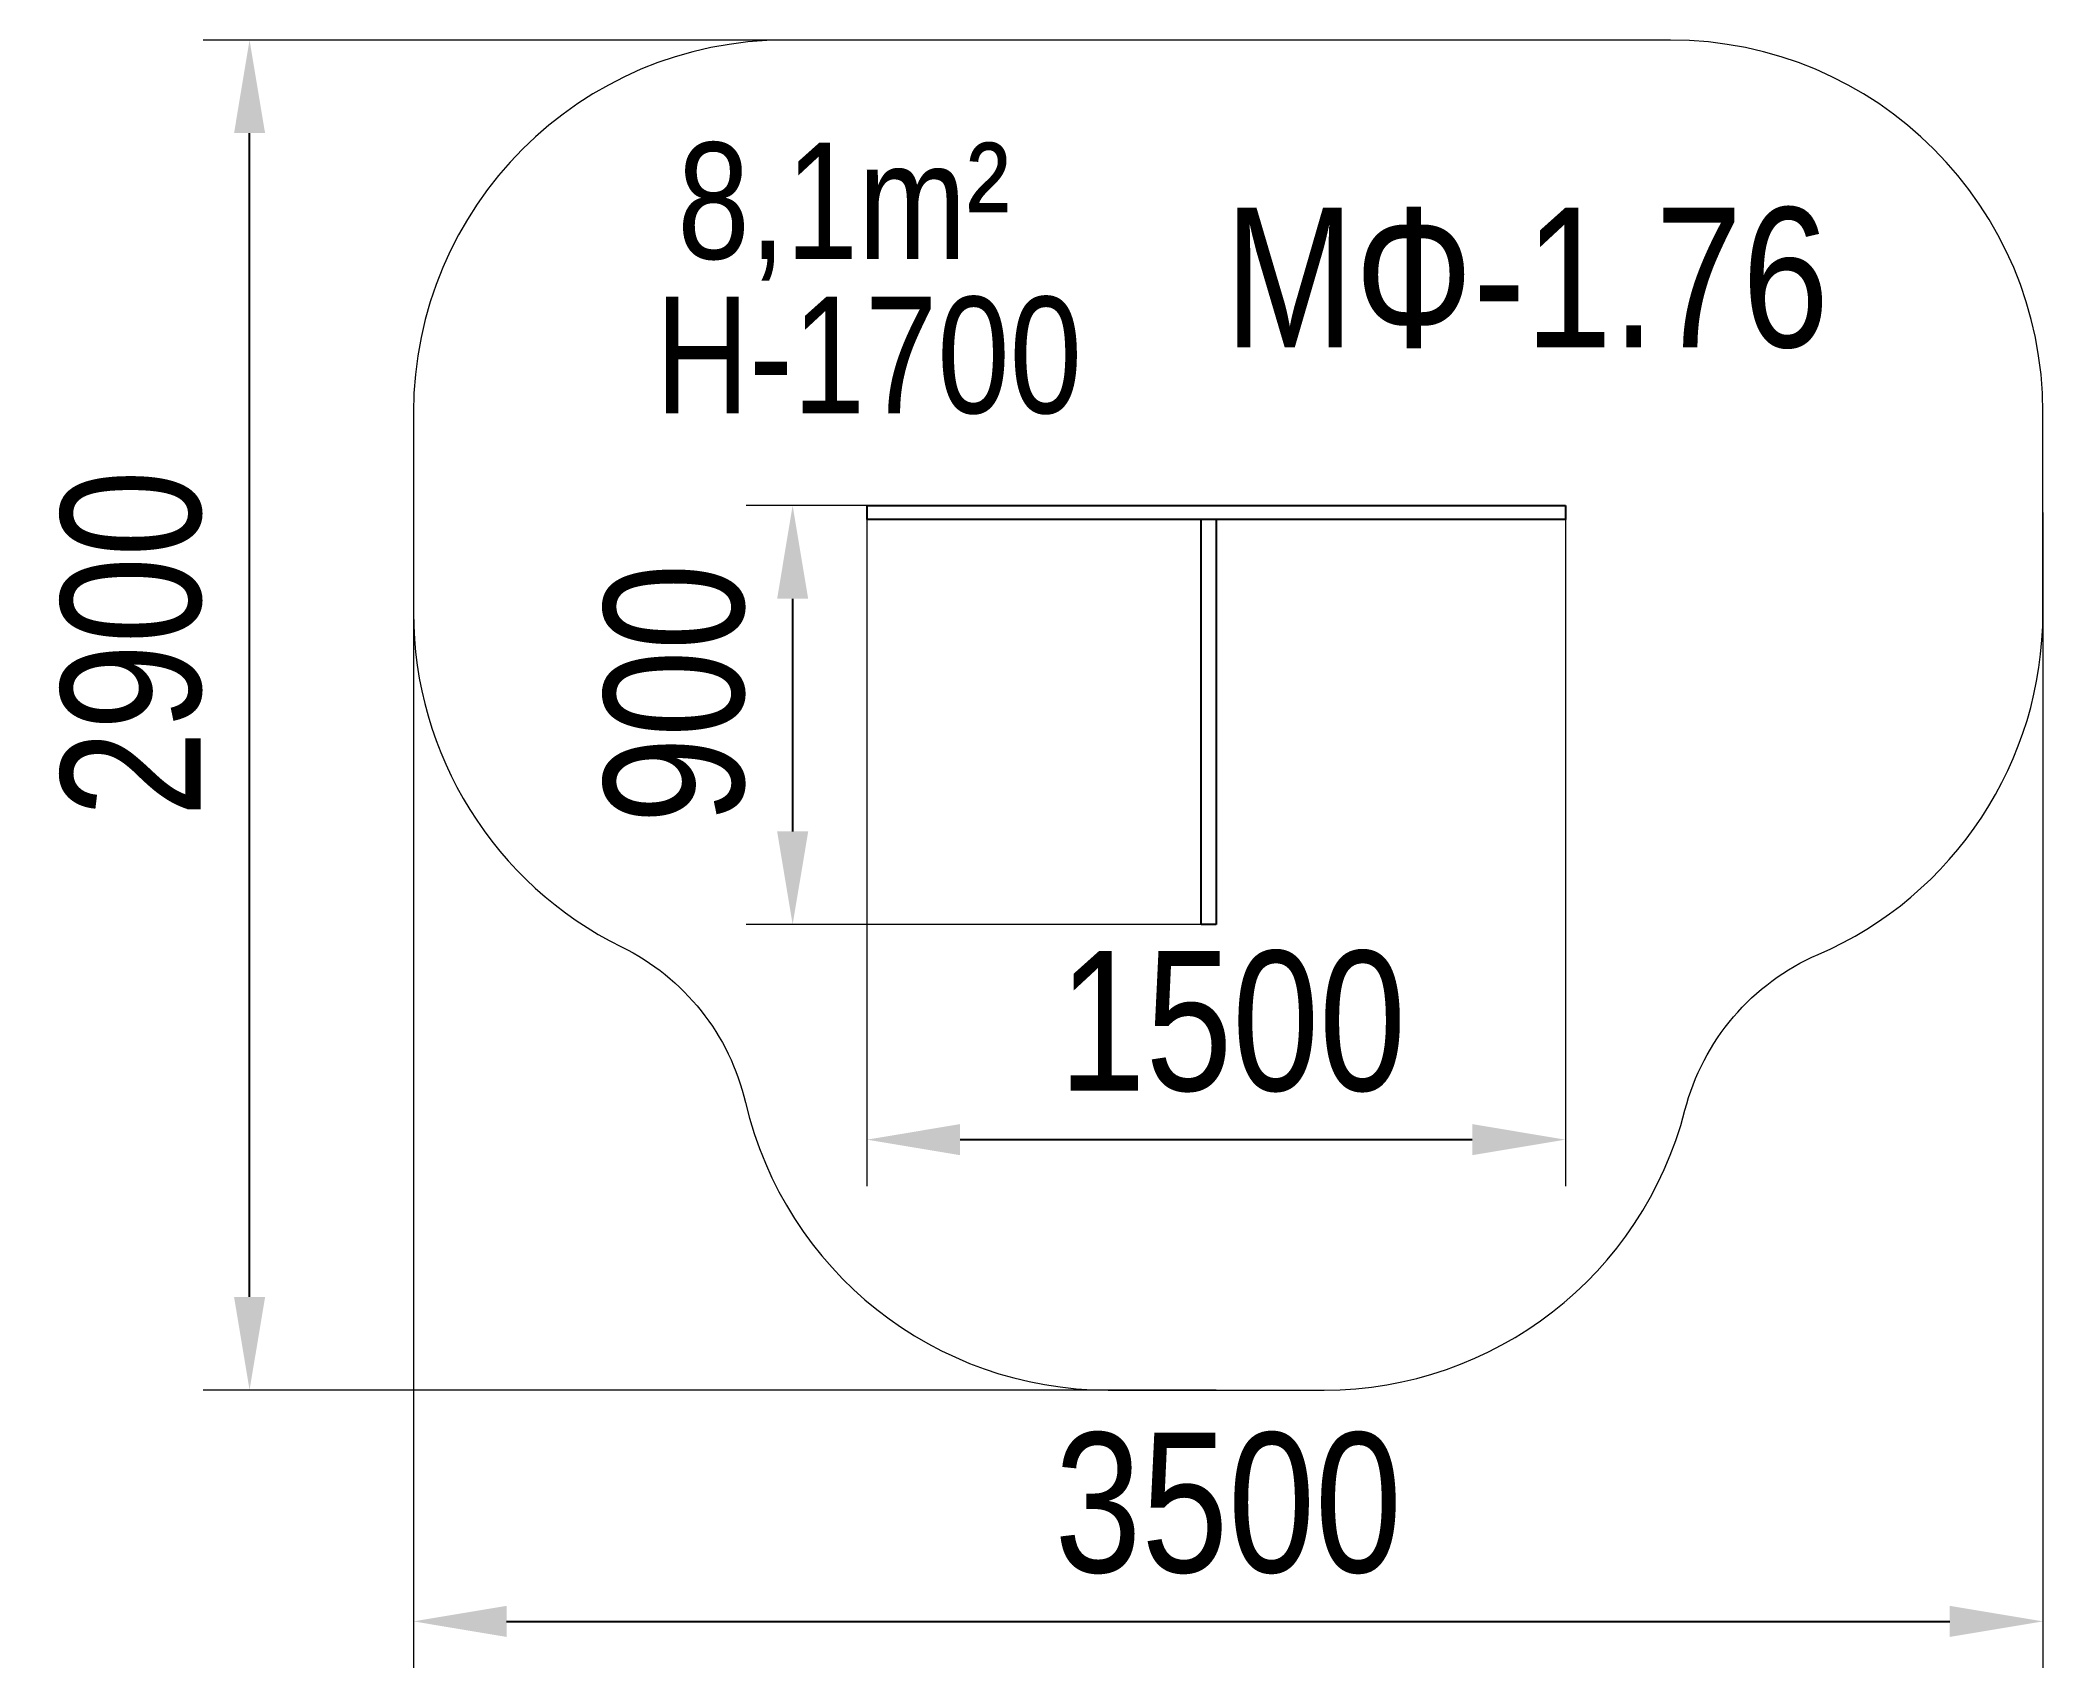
# Model space of a CAD drawing. Header units: millimetres. Extents: x -2505 to 1797, y -1931 to 1566.
import ezdxf

# ---------------------------------------------------------------- set-up
doc = ezdxf.new("R2010")
doc.units = ezdxf.units.MM
for name, color, linetype in [('DIKOM_АРТИКУЛ', 7, 'Continuous'), ('DIKOM_ЗОНА', 90, 'Continuous'), ('DIKOM_ОБЪЕКТ', 7, 'Continuous'), ('DIKOM_РАЗМЕР_ЗОНА', 7, 'Continuous'), ('DIKOM_РАЗМЕР_ОБЪЕКТА', 7, 'Continuous')]:
    doc.layers.add(name, color=color, linetype=linetype)
doc.styles.add('style1', font='arialbd.ttf', dxfattribs={"width": 0.8})
doc.dimstyles.new('1-50', dxfattribs={"dimtxt": 300, "dimasz": 200, "dimexe": 100, "dimexo": 0, "dimgap": 100, "dimtad": 1, "dimtxsty": 'style1', "dimcen": 200, "dimclrd": 7, "dimclre": 7, "dimclrt": 7, "dimadec": 1, "dimazin": 2, "dimtfac": 1, "dimtmove": 0, "dimatfit": 2, "dimfxl": 0, "dimlwd": 25, "dimlwe": 18, "dimarcsym": 0})

# ---------------------------------------------------------------- blocks, each defined once
blk = doc.blocks.new('*D0')
at = {"layer": 'Defpoints', "color": 0, "transparency": 16777216}
for p in [(-1703.3, 550.6), (1796.7, 550.6), (1796.7, -1831.3)]:
    blk.add_point(p, dxfattribs=at)
at = {"layer": 'DIKOM_РАЗМЕР_ЗОНА', "color": 7, "lineweight": 18, "transparency": 16777216}
for p, q in [((-1703.3, 550.6), (-1703.3, -1931.3)), ((1796.7, 550.6), (1796.7, -1931.3))]:
    blk.add_line(p, q, dxfattribs=at)
at = {"layer": 'DIKOM_РАЗМЕР_ЗОНА', "color": 7, "lineweight": 25, "transparency": 16777216}
blk.add_line((-1503.3, -1831.3), (1596.7, -1831.3), dxfattribs=at)
at = {"layer": 'DIKOM_РАЗМЕР_ЗОНА', "color": 7, "transparency": 16777216}
for points in [[(-1503.3, -1798), (-1503.3, -1864.7), (-1703.3, -1831.3)], [(1596.7, -1798), (1596.7, -1864.7), (1796.7, -1831.3)]]:
    blk.add_solid(points, dxfattribs=at)
at = {"layer": 'DIKOM_РАЗМЕР_ЗОНА', "color": 7, "transparency": 16777216, "insert": (46.7, -1578.1), "char_height": 300, "attachment_point": 5, "style": 'style1'}
blk.add_mtext('{\\fArial|b0|i0|c204|p34;3500}', dxfattribs=at)
blk = doc.blocks.new('*D1')
at = {"layer": 'Defpoints', "color": 0, "transparency": 16777216}
for p in [(-2055.3, 1565.6), (46.7, 1565.6), (20.9, -1334.4)]:
    blk.add_point(p, dxfattribs=at)
at = {"layer": 'DIKOM_РАЗМЕР_ЗОНА', "color": 7, "lineweight": 18, "transparency": 16777216}
for p, q in [((46.7, 1565.6), (-2155.3, 1565.6)), ((20.9, -1334.4), (-2155.3, -1334.4))]:
    blk.add_line(p, q, dxfattribs=at)
at = {"layer": 'DIKOM_РАЗМЕР_ЗОНА', "color": 7, "lineweight": 25, "transparency": 16777216}
blk.add_line((-2055.3, -1134.4), (-2055.3, 1365.6), dxfattribs=at)
at = {"layer": 'DIKOM_РАЗМЕР_ЗОНА', "color": 7, "transparency": 16777216}
for points in [[(-2088.6, 1365.6), (-2021.9, 1365.6), (-2055.3, 1565.6)], [(-2088.6, -1134.4), (-2021.9, -1134.4), (-2055.3, -1334.4)]]:
    blk.add_solid(points, dxfattribs=at)
at = {"layer": 'DIKOM_РАЗМЕР_ЗОНА', "color": 7, "transparency": 16777216, "insert": (-2308.4, 269.1), "char_height": 300, "attachment_point": 5, "rotation": 90, "style": 'style1'}
blk.add_mtext('{\\fArial|b0|i0|c204|p34;2900}', dxfattribs=at)
blk = doc.blocks.new('*D2')
at = {"layer": 'Defpoints', "color": 0, "transparency": 16777216}
for p in [(-729.1, 565.6), (770.9, 565.6), (770.9, -796.5)]:
    blk.add_point(p, dxfattribs=at)
at = {"layer": 'DIKOM_РАЗМЕР_ОБЪЕКТА', "color": 7, "lineweight": 18, "transparency": 16777216}
for p, q in [((-729.1, 565.6), (-729.1, -896.5)), ((770.9, 565.6), (770.9, -896.5))]:
    blk.add_line(p, q, dxfattribs=at)
at = {"layer": 'DIKOM_РАЗМЕР_ОБЪЕКТА', "color": 7, "lineweight": 25, "transparency": 16777216}
blk.add_line((-529.1, -796.5), (570.9, -796.5), dxfattribs=at)
at = {"layer": 'DIKOM_РАЗМЕР_ОБЪЕКТА', "color": 7, "transparency": 16777216}
for points in [[(-529.1, -763.1), (-529.1, -829.8), (-729.1, -796.5)], [(570.9, -763.1), (570.9, -829.8), (770.9, -796.5)]]:
    blk.add_solid(points, dxfattribs=at)
at = {"layer": 'DIKOM_РАЗМЕР_ОБЪЕКТА', "color": 7, "transparency": 16777216, "insert": (55.6, -543.3), "char_height": 300, "attachment_point": 5, "style": 'style1'}
blk.add_mtext('{\\fArial|b0|i0|c204|p34;1500}', dxfattribs=at)
blk = doc.blocks.new('*D3')
at = {"layer": 'Defpoints', "color": 0, "transparency": 16777216}
for p in [(96.6, 565.6), (-888.8, -334.4), (20.9, -334.4)]:
    blk.add_point(p, dxfattribs=at)
at = {"layer": 'DIKOM_РАЗМЕР_ОБЪЕКТА', "color": 7, "lineweight": 18, "transparency": 16777216}
for p, q in [((96.6, 565.6), (-988.8, 565.6)), ((20.9, -334.4), (-988.8, -334.4))]:
    blk.add_line(p, q, dxfattribs=at)
at = {"layer": 'DIKOM_РАЗМЕР_ОБЪЕКТА', "color": 7, "lineweight": 25, "transparency": 16777216}
blk.add_line((-888.8, 365.6), (-888.8, -134.4), dxfattribs=at)
at = {"layer": 'DIKOM_РАЗМЕР_ОБЪЕКТА', "color": 7, "transparency": 16777216}
for points in [[(-922.1, 365.6), (-855.4, 365.6), (-888.8, 565.6)], [(-922.1, -134.4), (-855.4, -134.4), (-888.8, -334.4)]]:
    blk.add_solid(points, dxfattribs=at)
at = {"layer": 'DIKOM_РАЗМЕР_ОБЪЕКТА', "color": 7, "transparency": 16777216, "insert": (-1141.9, 161.6), "char_height": 300, "attachment_point": 5, "rotation": 90, "style": 'style1'}
blk.add_mtext('{\\fArial|b0|i0|c204|p34;900}', dxfattribs=at)

msp = doc.modelspace()

# ---------------------------------------------------------------- linework, layer by layer
at = {"layer": 'DIKOM_ЗОНА', "color": 3, "lineweight": 15}
msp.add_lwpolyline([(996.737, 1565.612), (-903.263, 1565.612, 0.41421356), (-1703.263, 765.612), (-1703.263, 335.612, 0.28591098), (-1256.176, -382.338, -0.2245884), (-989.941, -716.953, 0.34827834), (-211.051, -1334.388), (252.949, -1334.388, 0.34233097), (1027.784, -733.466, -0.23195971), (1313.856, -398.851, 0.29928584), (1796.737, 335.612), (1796.737, 765.612, 0.41421356)], format="xyb", close=True, dxfattribs=at)
at = {"layer": 'DIKOM_ОБЪЕКТ', "color": 7, "linetype": 'Continuous'}
for p, q in [((-729.051, 565.612), (770.949, 565.612)), ((-729.051, 535.612), (-729.051, 565.612)), ((770.949, 565.612), (770.949, 535.612)), ((770.949, 535.612), (-729.051, 535.612)), ((-11.051, -334.388), (-11.051, 535.612)), ((20.949, 535.612), (20.949, -334.388)), ((20.949, -334.388), (-11.051, -334.388))]:
    msp.add_line(p, q, dxfattribs=at)

# ---------------------------------------------------------------- texts
at = {"layer": 'DIKOM_АРТИКУЛ', "insert": (38.797, 1205.887), "char_height": 300, "attachment_point": 1, "style": 'style1'}
msp.add_mtext_dynamic_manual_height_columns('{\\fArial|b0|i0|c204|p34;MФ-1.76}', width=1794.24567, gutter_width=20, heights=[0], dxfattribs=at)
at = {"layer": 'DIKOM_РАЗМЕР_ОБЪЕКТА', "insert": (-1136.462, 1345.499), "char_height": 250, "attachment_point": 1, "style": 'style1'}
msp.add_mtext_dynamic_manual_height_columns('{\\fArial|b0|i0|c204|p34;8,1m²}', width=1302.74118, gutter_width=20, heights=[0], dxfattribs=at)
at = {"layer": 'DIKOM_РАЗМЕР_ОБЪЕКТА', "insert": (-1183.578, 1014.106), "char_height": 250, "width": 1481.46375, "attachment_point": 1, "style": 'style1'}
msp.add_mtext('{\\fArial|b0|i0|c204|p34;H-1700}', dxfattribs=at)

# ---------------------------------------------------------------- dimensions: what is measured, and where the dimension line sits
at = {"layer": 'DIKOM_РАЗМЕР_ЗОНА'}
dim = msp.add_linear_dim(base=(-2055.263, 1565.612), p1=(20.949, -1334.388), p2=(46.737, 1565.612), angle=90, text='{\\fArial|b0|i0|c204|p34;<>}', dimstyle='1-50', dxfattribs=at)
dim.commit()
dim.dimension.update_dxf_attribs({"geometry": '*D1', "text_midpoint": (-2055.263, 269.112), "dimtype": 160})
dim = msp.add_linear_dim(base=(1796.737, -1831.345), p1=(-1703.263, 550.612), p2=(1796.737, 550.612), text='{\\fArial|b0|i0|c204|p34;<>}', dimstyle='1-50', dxfattribs=at)
dim.commit()
dim.dimension.update_dxf_attribs({"geometry": '*D0', "text_midpoint": (46.737, -1831.345), "dimtype": 160})
at = {"layer": 'DIKOM_РАЗМЕР_ОБЪЕКТА'}
dim = msp.add_linear_dim(base=(-888.763, -334.388), p1=(96.574, 565.612), p2=(20.949, -334.388), angle=90, text='{\\fArial|b0|i0|c204|p34;<>}', dimstyle='1-50', dxfattribs=at)
dim.commit()
dim.dimension.update_dxf_attribs({"geometry": '*D3', "text_midpoint": (-888.763, 161.612), "dimtype": 160})
dim = msp.add_linear_dim(base=(770.949, -796.479), p1=(-729.051, 565.612), p2=(770.949, 565.612), text='{\\fArial|b0|i0|c204|p34;<>}', dimstyle='1-50', dxfattribs=at)
dim.commit()
dim.dimension.update_dxf_attribs({"geometry": '*D2', "text_midpoint": (55.565, -796.479), "dimtype": 160})

doc.saveas('drawing.dxf')
